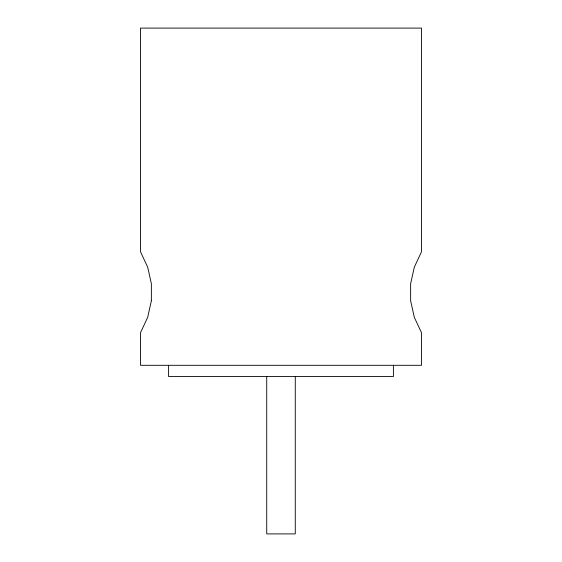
<?xml version="1.0" encoding="UTF-8"?>
<svg xmlns="http://www.w3.org/2000/svg" width="562" height="562" viewBox="0 0 562 562"><rect width="100%" height="100%" fill="white"/><g stroke="black" fill="none" stroke-linecap="round" stroke-linejoin="round"><path stroke-width="0.84" d="M393.4 365.3L393.4 376.54L168.6 376.54L168.6 365.3M295.275 376.54L295.275 533.9L266.725 533.9L266.725 376.54M151.368 300.733L147.687 317.312L140.5 332.704L140.5 365.3L421.5 365.3L421.5 332.704L414.313 317.312L410.632 300.733L410.632 283.747L414.313 267.168L421.5 251.776L421.5 28.1L140.5 28.1L140.5 251.776L147.687 267.168L151.368 283.747L151.368 300.733"/></g></svg>
